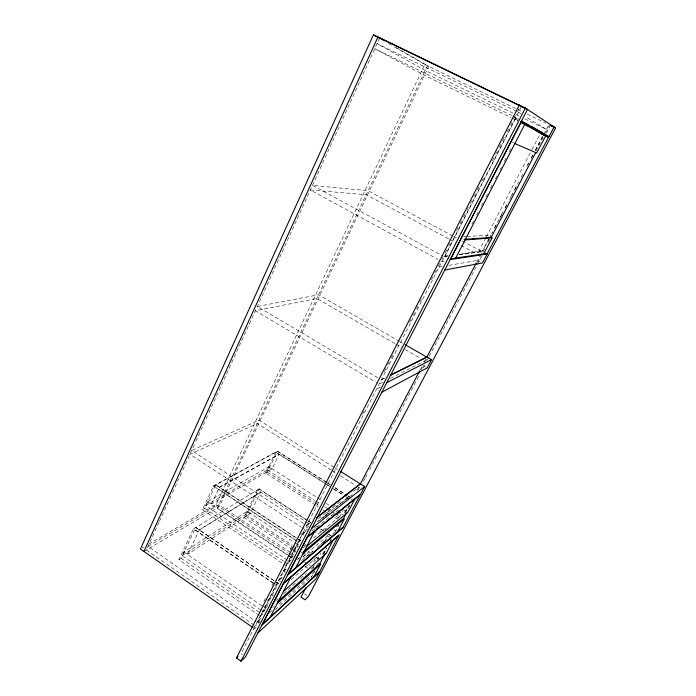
<?xml version="1.0" encoding="UTF-8"?>
<svg xmlns="http://www.w3.org/2000/svg" width="696" height="696" viewBox="0 0 696 696"><rect width="100%" height="100%" fill="white"/><g stroke="black" fill="none" stroke-linecap="round" stroke-linejoin="round"><path stroke-width="0.52" stroke-dasharray="3.48 2.61" d="M158.975 522.313L146.36 549.997L255.188 625.895M159.419 521.33L172.034 493.647M172.486 492.664L182.387 470.914M182.839 469.922L195.454 442.247M195.898 441.264L208.513 413.581M208.957 412.598L379.642 37.958M259.46 615.568L178.889 559.732L193.427 528.803L276.286 585.084M202.432 509.637L204.676 508.341L215.76 484.773L300.263 540.487L288.083 564.212L286.178 565.804L202.432 509.637L213.559 485.973L277.547 451.182L326.894 482.519M260.756 609.931L182.091 555.582L183.787 551.98L247.289 511.308L293.99 542.193M287.465 560.237L205.642 505.522L207.399 501.781L269.013 466.72L316.28 497.066M178.889 559.732L181.195 558.236L195.689 527.429L278.235 583.413L262.34 614.394L260.348 616.186M187.868 554.12L199.308 529.882L260.652 492.089L250.099 513.674L187.868 554.12L184.292 551.658M211.558 503.947L219.466 487.209L279.174 454.201L271.918 469.043L211.558 503.947L207.895 501.503M148.831 544.081L216.047 504.739L424.83 64.458L393.057 46.127M427.492 65.633L217.309 507.889L292.311 557.896M292.416 549.553L244.035 517.433L257.416 489.975L310.103 524.48M315.549 505.157L265.681 473.01L275.868 452.095L326.302 484.155M182.091 555.582L245.731 514.509L247.289 511.308M205.642 505.522L267.403 470.035L269.013 466.72M244.035 517.433L245.801 516.284L259.138 488.931L307.171 520.216M265.681 473.01L267.386 472.018L277.547 451.182M263.88 601.457L265.306 598.656M271.979 585.614L273.406 582.813M290.119 550.11L292.494 545.464M362.546 414.146L364.034 411.249M384.331 371.629L385.81 368.723M387.794 364.861L389.281 361.964M391.256 358.092L392.744 355.195M409.57 322.335L411.058 319.438M413.041 315.566L414.52 312.669M416.504 308.806L417.983 305.909M419.966 302.038L421.454 299.141M431.355 279.809L432.834 276.912M434.817 273.05L436.305 270.144M438.28 266.281L439.768 263.384M441.743 259.512L443.23 256.615M445.214 252.752L446.693 249.847M448.676 245.984L450.164 243.087M456.593 230.524L458.081 227.618M460.056 223.755L461.544 220.858M463.527 216.987L465.006 214.09M466.99 210.227L468.478 207.33M470.452 203.458L471.94 200.561M473.915 196.698L475.403 193.792M477.386 189.93L479.857 185.101M481.841 181.23L483.32 178.333M492.229 160.933L493.716 158.036M495.7 154.173L497.179 151.267M499.163 147.404L500.65 144.507M502.625 140.636L505.105 135.807M507.079 131.944L508.567 129.038M510.551 125.176L512.03 122.279M514.013 118.407L515.492 115.51M517.476 111.647L519.956 106.81M521.426 106.488L241.051 653.596L242.556 654.658M282.028 577.637L278.722 580.455L257.894 621.093L259.425 622.154M285.186 571.99L283.611 570.929L302.429 534.223L306.388 531.1M447.058 256.746L445.196 255.736L515.275 119.042L517.841 120.295M261.652 610.549L263.445 611.784L265.298 608.165L268.151 605.624M293.286 555.956L291.198 557.679L289.266 561.437L291.772 559.367M472.027 223.981L473.515 221.093M476.499 215.316L478.491 211.471M481.475 205.694L482.963 202.806M485.947 197.029L487.435 194.141M490.419 188.364L492.411 184.51M495.387 178.733L496.883 175.844M499.867 170.068L501.355 167.179M504.339 161.402L506.323 157.557M509.307 151.78L510.803 148.892M291.189 579.559L316.341 557.496L317.324 555.617M324.684 541.54L327.685 535.798L303.038 556.696M347.539 497.805L316.793 521.948M312.721 568.432L314.435 565.161M317.245 559.802L320.76 553.085M339.631 517.032L343.067 510.473M485.764 237.884L478.726 251.317L481.997 253.066M486.26 236.927L531.474 150.554M531.979 149.596L540.522 133.275M316.602 565.613L317.594 563.716M322.57 554.242L325.11 549.388M344.015 513.326L347.121 507.419M323.153 554.573L326.624 547.952M330.104 541.331L331.096 539.435M345.468 512.038L348.461 506.34M488.566 239.32L482.537 250.821L459.734 253.822M491.585 233.569L492.585 231.655M494.595 227.818L500.633 216.326M501.137 215.369L502.642 212.489M505.157 207.704L508.176 201.953M511.186 196.202L514.205 190.452M514.709 189.495L518.729 181.83M521.243 177.045L522.748 174.165M526.776 166.501L528.786 162.673M531.3 157.879L533.31 154.042M535.32 150.214L542.863 135.842M311.069 577.854L314.601 571.12M323.692 553.79L326.72 548.022M330.017 541.575L331.27 539.356M335.176 531.996L338.708 525.271M345.26 512.778L349.296 505.087M357.031 490.271L358.875 486.826M420.166 369.95L422.185 366.105M424.203 362.251L426.909 357.187M476.734 262.148L488.992 238.893M489.358 238.084L492.394 232.316M494.534 228.323L496.935 223.651M499.972 217.874L503.112 211.984M505.018 208.252L506.531 205.364M509.568 199.587L512.595 193.81M514.614 189.964L516.127 187.076M527.751 164.935L528.83 162.977M531.283 158.201L533.301 154.347M535.328 150.501L542.95 136.068M543.863 134.224L549.005 124.541M348.313 508.498L349.827 505.618M357.901 490.236L359.928 486.391M420.993 370.089L423.516 365.287M425.534 361.441L426.544 359.519M477.517 262.435L480.545 256.667M483.067 251.865L485.59 247.063M488.113 242.251L489.636 239.372M536.068 150.945L543.132 137.486M545.655 132.675L549.692 124.993M363.521 481.354L365.035 478.465M365.539 477.5L367.053 474.62M369.585 469.809L374.631 460.195M375.144 459.23L376.658 456.35M379.181 451.539L384.236 441.916M384.74 440.959L385.749 439.037M387.776 435.191L393.84 423.647M394.345 422.681L420.114 373.639M423.142 367.871L424.664 364.982M427.187 360.171L428.701 357.292M429.206 356.326L482.267 255.345M546.447 133.206L549.988 126.472M256.337 627.061L253.161 629.967L254.684 631.037M275.407 609.6L311.965 576.14M253.84 627.122L259.956 621.554M269.491 612.872L272.675 609.974M279.026 604.189L308.432 577.419M312.408 573.8L315.505 570.981M257.033 622.294L261.052 618.657M260.965 618.309L257.25 621.998L258.781 623.059M272.788 607.608L274.398 606.155M263.445 611.784L265.054 610.34M275.555 600.944L279.592 597.325M283.629 593.714L297.349 581.43M300.576 578.533L306.231 573.478M311.077 569.137L315.114 565.526M267.655 600.196L273.337 595.219M276.225 585.206L278.235 583.413M307.475 555.93L313.217 551.032M320.595 544.733L322.231 543.332M323.048 542.636L326.328 539.835M281.984 577.332L278.713 580.116L280.288 581.177M301.594 560.611L313.035 550.858M317.124 547.378L326.929 539.017M332.644 534.145L335.098 532.057M280.096 576.097L285.073 571.825M283.611 570.929L286.065 568.858M297.61 559.158L299.271 557.766M286.256 569.05L282.967 571.825L284.542 572.886M297.784 559.358L299.428 557.975M336.464 526.82L338.935 524.74M303.273 547.735L306.605 544.985M324.919 529.908L326.581 528.542M304.239 545.534L305.901 544.159M313.409 538.008L340.109 516.119M292.79 550.675L298.662 545.916M314.609 533.005L316.288 531.648M337.282 514.666L339.796 512.621L343.232 514.831M298.323 542.114L301.951 539.13M312.113 531.013L339.213 509.368M351.062 499.893L352.481 498.771M305.822 531.17L302.447 533.823L304.056 534.885M318.481 521.208L323.553 517.224M324.397 516.562L326.929 514.57M336.212 507.262L337.899 505.94M338.743 505.27L341.275 503.278M342.119 502.616L344.65 500.624M345.494 499.963L352.254 494.647M322.335 518.546L324.031 517.206M324.884 516.536L327.433 514.527M300.629 534.563L307.458 529.195M308.937 526.054L304.648 529.395L301.942 527.62M318.359 518.711L342.345 500.006M353.481 491.324L358.623 487.313M309.407 523.253L306.849 525.228L308.467 526.28M306.64 525.524L310.903 522.217M199.256 530.004L260.6 492.202M259.138 488.931L193.366 528.925L275.338 584.605M143.924 551.441L219.144 506.801L428.692 66.329L394.867 46.771M142.297 547.909L144.168 546.812M219.405 487.339L279.113 454.314M380.451 387.133L376.623 389.125L378.363 390.16M382.922 382.208L379.103 384.149L376.31 382.487M390.569 378.337L424.952 360.92M384.427 378.102L381.53 379.546L383.279 380.573M381.321 379.825L384.227 378.38M442.421 266.455L439.22 267.003L441.073 268.012M448.824 265.35L477.665 260.382L480.057 261.67M444.074 261.217L441.951 261.539L439.089 259.982M444.361 256.824L447.528 256.398M459.108 254.823L482.276 251.682L462.283 241.016M446.675 256.276L444.57 256.554L449.233 259.077M459.264 254.579L482.345 251.465M445.196 255.736L448.224 255.336M463.788 236.718L465.911 236.588M466.973 236.518L487.122 235.291L490.349 236.997M511.969 142.019L513.926 142.863M424.83 64.458L522.374 111.743M527.246 114.109L545.786 123.096M516.502 111.334L377.058 43.63L425.221 70.409L515.162 114.179M516.145 114.657L519.077 116.084M524.941 118.938L546.447 129.404L525.68 116.702M511.899 115.579L374.744 48.711L423.185 74.698L510.986 117.572M512.874 116.049L518.537 119.051M518.12 119.338L515.553 118.085L517.441 119.155M511.96 118.042L517.815 120.904M452.765 235.935L368.045 190.713L312.478 185.388L442.456 255.789M453.722 236.44L456.576 237.962M448.555 238.771L366.166 194.671L310.364 190.017L438.132 259.469M449.512 239.285L455.262 242.365M461.013 245.444L476.334 253.649M515.275 119.042L517.563 120.33M388.385 43.43L392.126 45.588M399.591 341.449L318.585 294.791L257.311 306.475L379.45 378.72M400.539 341.997L402.418 343.076M394.867 343.537L316.837 298.48L255.371 310.738L375.379 381.939M395.806 344.085L401.453 347.339M405.211 349.514L420.254 358.205M422.611 365.287L426.248 367.392M518.459 112.282L521.165 113.935M333.915 467.26L258.999 420.166L191.713 450.46L305.735 524.932M334.828 467.834L337.569 469.556M331.261 470.078L257.398 423.533L189.964 454.297L301.037 527.029M332.175 470.653L335.829 472.949M340.387 475.82L355.891 485.59M327.807 483.102L330.548 484.842M335.115 487.739L346.991 495.282M347.904 495.865L351.567 498.188M325.919 482.05L277.486 451.295L213.498 486.095L296.513 540.923M326.833 482.632L329.573 484.373M335.054 487.853L346.939 495.395M347.852 495.978L350.593 497.718M327.224 484.738L329.974 486.487M333.636 488.818L345.564 496.396M346.478 496.979L350.149 499.31M275.807 452.209L324.414 483.102M325.328 483.685L329.913 486.6M333.584 488.931L342.754 494.76M346.417 497.092L348.252 498.258M343.467 509.716L346.086 511.395M317.193 497.649L321.735 500.563M326.285 503.478L329.008 505.226M332.644 507.567L337.186 510.481M338.099 511.064L342.641 513.979M268.639 466.938L271.918 469.043M267.403 470.035L314.583 500.389M315.488 500.972L320.03 503.887M324.562 506.81L326.38 507.976M327.285 508.558L330.913 510.899M331.827 511.482L334.541 513.23M335.455 513.813L339.987 516.737M267.386 472.018L314.366 502.277M315.271 502.86L318.89 505.192M327.92 511.003L329.73 512.169M336.055 516.241L338.761 517.989M316.454 505.74L318.263 506.914M322.796 509.837L325.519 511.586M326.424 512.169L330.052 514.509M330.957 515.092L333.68 516.85M334.585 517.433L339.117 520.356M334.106 529.76L335.794 530.857M308.076 520.808L310.799 522.574M320.769 529.073L323.483 530.839M328.921 534.38L332.549 536.747M259.086 489.036L307.119 520.33M308.024 520.913L310.738 522.687M316.175 526.228L319.803 528.586M320.708 529.178L323.431 530.952M327.964 533.902L332.488 536.851M314.705 527.333L321.926 532.188M327.442 535.642L331.079 538.008M302.429 534.223L304.039 535.276M215.708 484.894L300.194 540.618M213.559 485.973L296.583 540.792M294.887 542.784L299.376 545.751M308.354 551.693L310.155 552.876M316.436 557.035L319.133 558.818M246.897 511.56L250.099 513.674M316.341 557.496L319.699 559.715M245.731 514.509L292.346 545.403M293.242 546.003L296.827 548.378M303.099 552.537L307.589 555.504M313.861 559.662L315.653 560.854M300.698 551.841L302.229 552.859M245.801 516.284L296.418 549.866M302.751 554.06L306.362 556.461M312.695 560.654L314.496 561.855M293.312 550.153L295.991 551.937M303.16 556.696L304.952 557.879M290.319 552.311L218.814 504.73L147.987 546.421L256.145 621.685M291.224 552.911L293.938 554.721M304.805 561.942L307.519 563.751M308.424 564.352L310.233 565.561M216.047 504.739L287.587 552.38M288.492 552.981L292.999 555.982M288.527 555.26L291.615 557.331M304.961 566.335L307.667 568.136M207.399 501.781L291.198 557.679M204.676 508.341L283.603 561.211M284.499 561.811L288.083 564.212M304.396 593.871L306.779 595.48M278.722 580.455L280.288 581.517M195.637 527.551L278.174 583.535M262.731 605.703L265.733 607.773M183.787 551.98L263.523 606.947M181.195 558.236L262.34 614.394"/><path stroke-width="1.04" d="M520.443 105.844L373.439 34.8L140.435 548.996L253.161 627.74M143.924 551.441L377.954 36.984L384.531 40.786M521.478 106.523L527.498 109.437L245.566 656.798L240.981 661.2L236.422 657.955L519.294 105.087L525.384 108.037L555.565 127.977L308.363 596.559L304.97 599.822L300.968 597.107L306.014 587.485M240.981 661.2L525.384 108.037M270.1 617.274L290.789 577.236M295.635 567.849L314.314 531.701M455.723 258.033L524.958 124.053L521.043 122.148M360.058 484.494L419.662 370.916M426.735 357.44L476.229 263.114M324.988 553.772L319.725 563.803L277.234 602.11M346.478 512.865L343.598 518.363L303.065 552.172M535.746 152.537L491.158 237.423L464.075 239.389M313.835 576.949L320.482 564.299L318.82 563.203M333.001 540.487L326.233 553.363L283.472 591.391M337.49 531.953L344.372 518.859L303.091 553.424M354.725 499.163L347.739 512.447L306.736 546.369M483.624 253.936L492.055 237.893L490.41 237.031M548.474 137.382L487.357 253.387L450.782 258.764L521.26 121.957L548.474 137.382L543.367 134.885M316.21 517.989L360.432 483.79L364.687 486.469L360.711 494.012L307.275 536.999M390.23 375.231L426.952 357.013L431.511 359.641L427.153 367.914L381.843 392.231M485.547 253.179L487.157 254.04L482.458 262.957L444.779 270.039M521.217 121.313L548.97 136.721L554.094 126.994L550.675 125.341M236.422 657.955L237.962 656.502M257.738 633.169L316.019 578.846L319.742 571.773L261.844 625.191M277.26 603.406L320.482 564.299M283.42 583.3L339.248 534.754M287.7 575.009L343.102 527.438M311.704 528.394L364.687 486.469M316.88 517.598L360.406 483.92L340.309 471.279M386.776 382.643L431.511 359.641M391.022 375.014L425.943 357.666M450.164 259.582L487.157 254.04M465.085 239.929L492.055 237.893M514.779 143.541L536.686 152.998L545.716 135.816L541.384 133.702M379.642 37.958L520.451 106.018M551.336 125.924L555.565 127.977M520.747 122.331L541.236 132.336M520.956 122.244L529.343 126.976M531.205 128.02L540.522 133.275M541.236 133.684L542.654 134.485M521.539 121.008L548.97 136.721M532.266 126.933L537.756 130.082M539.583 131.135L541.41 132.188M373.439 34.8L379.042 38.036M405.246 344.711L426.909 357.187M519.294 105.087L523.253 107.68M283.429 583.639L262.488 624.286L319.769 571.477L338.717 535.511L283.429 583.639M307.249 537.39L288.335 574.104L343.154 527.09L360.189 494.76L307.249 537.39"/></g></svg>
